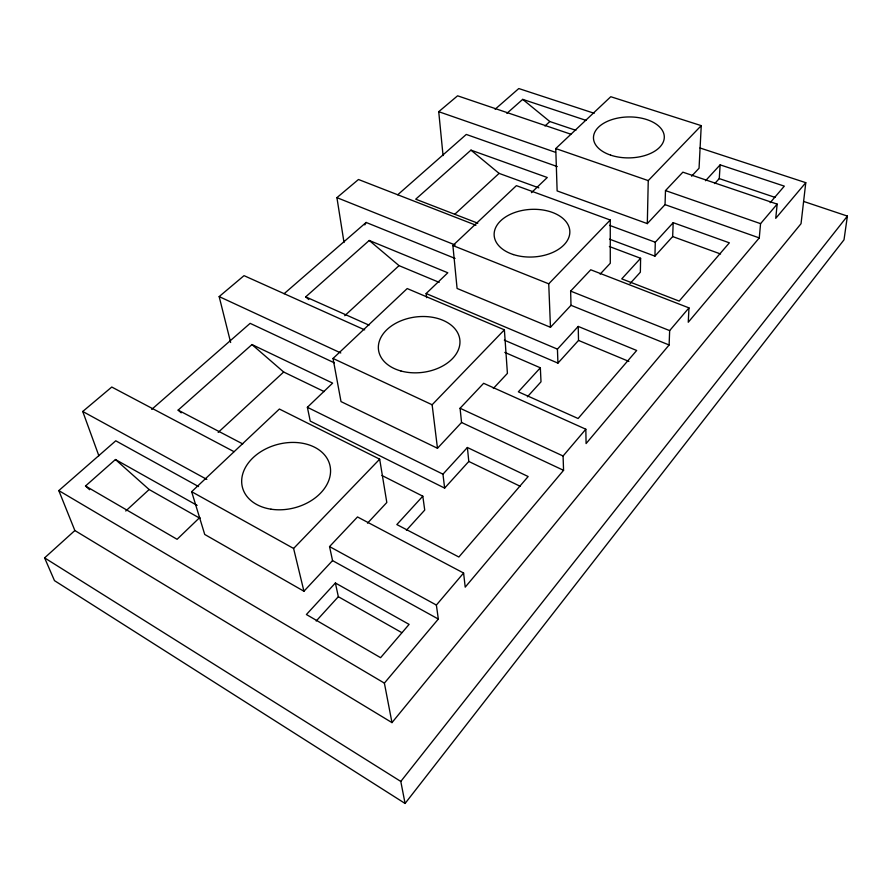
<?xml version="1.0" encoding="UTF-8"?>
<svg xmlns="http://www.w3.org/2000/svg" width="892" height="892" viewBox="0 0 892 892"><rect width="100%" height="100%" fill="white"/><g stroke="black" fill="none" stroke-linecap="round" stroke-linejoin="round"><path stroke-width="1.34" d="M609.37 246.515L640.612 258.279L640.356 272.205L630.075 283.545M647.313 223.613L648.25 180.608L701.246 125.638L610.775 96.715L555.761 148.563L557.132 190.921L647.313 223.613L665.042 204.636L665.488 190.587L682.871 172.167L777.166 204.123L775.739 218.339L805.777 182.67L699.975 147.972M609.548 239.179L654.929 256.138L655.297 242.223L673.192 222.677L729.355 242.825L679.191 301.095L621.746 278.873L640.612 258.279M654.929 256.138L672.668 236.558L673.192 222.677M493.321 388.477L507.414 373.38L504.381 329.828L407.209 288.562L333.039 358.461L341.012 401.59L437.47 448.275L461.554 422.485L460.071 408.257L483.631 383.304L585.832 429.219L586.089 443.569L669.111 344.981L669.658 330.609L688.97 307.885L590.749 269.785L570.635 291.104L571.003 305.309L550.464 327.297L457.083 288.45L452.88 245.523L516.401 185.648L610.251 220.023L610.284 263.263L600.149 274.112M688.97 307.885L688.256 322.246L759.27 237.908L760.564 223.658L777.166 204.123M701.246 125.638L699.049 168.231L691.59 176.203M714.726 183.574L719.264 178.601L720.145 164.853L784.324 186.138L770.164 202.674M805.777 182.67L801.038 223.691L391.978 722.609L74.861 530.528L58.805 490.589L115.77 440.804L198.548 486.553M803.904 201.525L847.4 216.087L844.01 239.803L405.079 803.458L54.479 580.636L44.6 557.879L74.861 530.528M364.795 224.895L366.133 222.454L455.065 258.424M405.079 803.458L400.798 781.437L847.4 216.087M391.978 722.609L384.385 683.116L438.329 619.059L436.378 605.055L463.595 573.032L357.502 516.947L329.549 546.573L332.549 560.6L438.329 619.059M585.832 429.219L563.075 456.002L563.566 470.329L465.211 587.137L463.595 573.032M406.384 530.305L424.726 510.079L422.808 496.186L381.943 475.492M181.221 412.829L178.132 410.119L251.968 344.568L332.627 383.114L307.372 407.298L310.249 421.102L444.64 488.102L468.802 461.454L467.386 447.494L528.153 476.54L458.867 557.021L396.84 524.563L422.808 496.186M527.395 396.817L541.009 381.809L540.34 367.805L504.794 352.396M504.337 340.153L557.935 363.122L578.518 340.421L578.217 326.427L636.676 350.478L578.105 418.515L518.352 391.822L540.34 367.805M316.181 621.022L338.336 596.703L335.392 583L306.402 614.521L380.594 657.683L409.105 624.389L335.392 583M444.64 488.102L442.956 474.176L467.386 447.494M557.935 363.122L557.433 349.129L578.217 326.427M705.516 180.753L720.145 164.853M367.515 523.169L386.816 502.497L379.68 459.179L279.386 409.038L191.657 491.704L204.725 534.453L303.938 591.24L332.549 560.6M303.938 591.24L293.602 548.457L379.68 459.179M437.47 448.275L432.129 404.767L504.381 329.828M550.464 327.297L548.736 283.823L610.251 220.023M199.819 517.438L177.095 539.303L85.498 486.006L115.447 459.525L197.132 505.385M426.621 297.672L426.142 293.535L447.806 272.785L369.232 240.461L305.7 296.869L308.777 299.511M531.442 192.661L547.275 177.508L470.965 150.135L415.717 199.184L477.789 223.19M218.172 432.419L283.678 372.02L324.175 391.588M344.736 315.712L399.036 265.638L439.187 282.363M454.82 214.203L499.085 173.382L538.813 187.844M125.75 511.005L149.142 489.53L199.942 518.308M544.967 126.006L549.829 121.535L575.864 130.31M506.879 113.362L522.701 99.369L585.988 120.353M397.732 194.768L466.282 134.436L557.299 166.581M151.696 409.406L250.139 323.35L334.299 362.81M495.116 109.237L518.787 88.542L594.172 113.273M284.102 293.724L366.133 222.454M98.856 455.767L82.744 411.48L111.768 387.039L234.005 451.664M230.649 342.495L219.164 296.59L244.029 275.65L364.672 329.862M443.056 155.587L438.73 111.69L457.585 95.812L570.847 134.201M344.022 242.512L336.92 197.645L358.473 179.493L475.915 225.219M719.264 178.601L775.103 197.4M555.761 148.563L648.25 180.608M438.73 111.69L555.526 152.32M665.488 190.587L760.564 223.658M665.042 204.636L759.27 237.908M672.668 236.558L720.569 253.986M609.537 225.364L655.297 242.223M570.635 291.104L669.658 330.609M452.88 245.523L548.736 283.823M336.92 197.645L455.232 245.021M571.003 305.309L669.111 344.981M578.518 340.421L628.893 361.405M426.142 293.535L557.433 349.129M305.7 296.869L369.009 325.134M219.164 296.59L340.789 352.976M460.071 408.257L563.075 456.002M333.039 358.461L432.129 404.767M461.554 422.485L563.566 470.329M468.802 461.454L520.214 486.296M307.372 407.298L442.956 474.176M178.132 410.119L242.735 443.926M82.744 411.48L206.844 479.405M329.549 546.573L436.378 605.055M191.657 491.704L293.602 548.457M338.336 596.703L401.757 632.618M58.805 490.589L384.385 683.116M44.6 557.879L400.798 781.437M522.701 99.369L549.829 121.535M470.965 150.135L499.085 173.382M369.232 240.461L399.036 265.638M251.968 344.568L283.678 372.02M115.447 459.525L149.142 489.53M85.498 486.006L89.635 489.719M270.99 509.187A45.113 32.803 -14.4 0 0 329.884 465.189A45.113 32.803 -14.4 0 0 257.476 454.006A45.113 32.803 -14.4 0 0 270.99 509.187M400.921 370.983A40.987 27.92 -7.2 0 0 459.893 340.22A40.987 27.92 -7.2 0 0 396.639 322.804A40.987 27.92 -7.2 0 0 400.921 370.983M513.446 254.577A37.899 23.828 -3.1 0 0 569.843 231.641A37.899 23.828 -3.1 0 0 512.644 213.311A37.899 23.828 -3.1 0 0 513.446 254.577M610.619 155.13A35.412 20.471 -0.8 0 0 664.295 137.48A35.412 20.471 -0.8 0 0 611.745 119.662A35.412 20.471 -0.8 0 0 610.619 155.13"/></g></svg>
